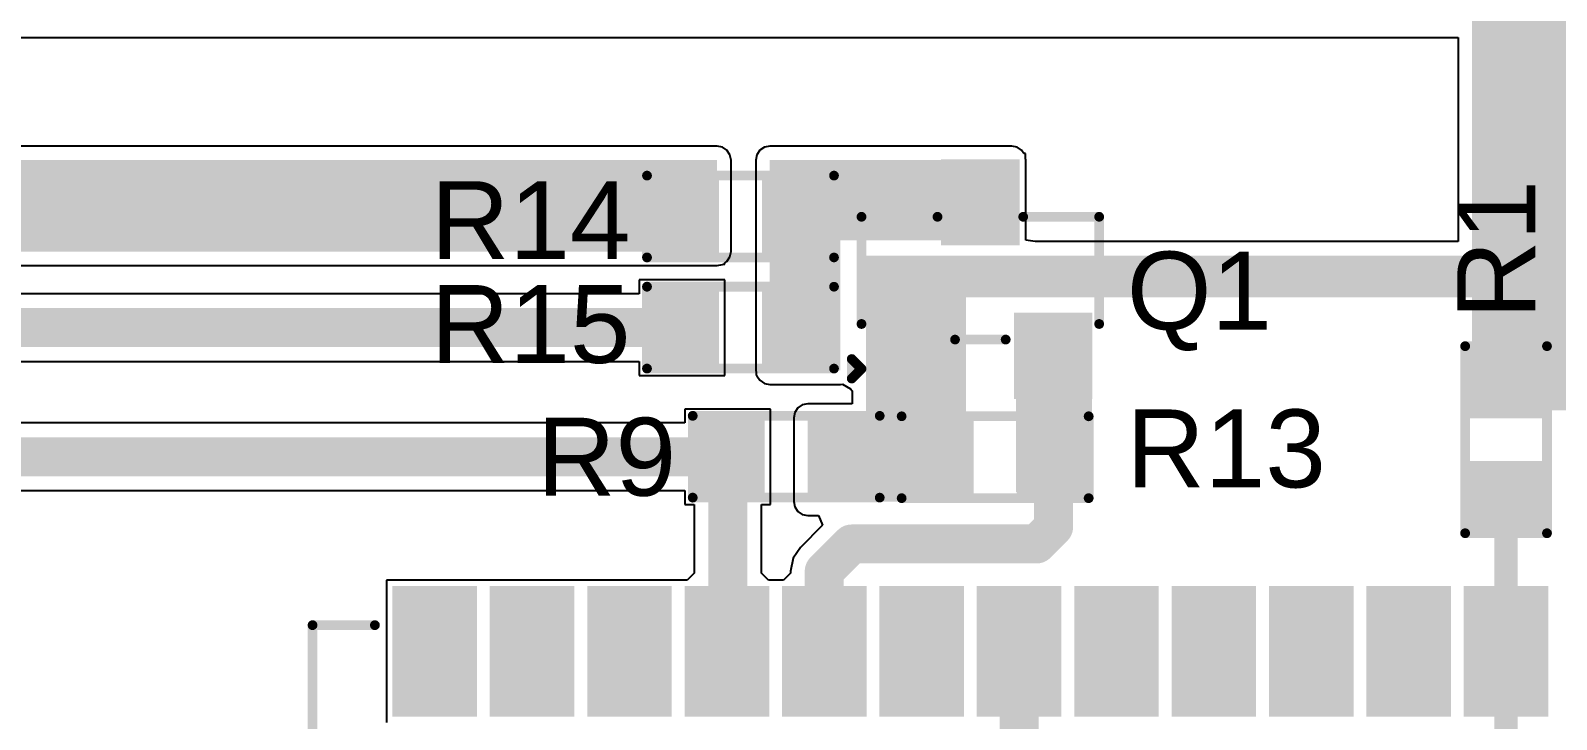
# Model space of a CAD drawing. Header units: inches. Extents: x -5 to 433, y -20 to 71.
# Drawn here: x 55.59 to 75.49, y 47.32 to 56.3 of the extents above; entities that cross this region are included whole.
import ezdxf

# ---------------------------------------------------------------- set-up
doc = ezdxf.new("R2010")
doc.units = ezdxf.units.IN
for name, color, linetype in [('Top Layer', 1, 'Continuous'), ('Top Overlay', 2, 'Continuous'), ('Top Paste', 8, 'Continuous'), ('Top Solder', 216, 'Continuous')]:
    doc.layers.add(name, color=color, linetype=linetype)
doc.styles.add('Arial', font='', dxfattribs={"height": 0.2})
doc.styles.get('Arial').set_extended_font_data('Arial')

msp = doc.modelspace()

# ---------------------------------------------------------------- hatches: boundary and pattern name
at = {"layer": 'Top Layer'}
for points in [[(74.384, 51.346), (76.581, 51.346), (76.581, 58.445), (74.384, 58.445)], [(24.106, 54.61), (24.106, 53.416), (64.541, 53.416), (64.541, 54.61)], [(65.227, 54.61), (65.227, 53.565), (68.384, 53.565), (68.384, 54.61)], [(65.227, 51.867), (66.15, 51.867), (66.15, 54.508), (65.227, 54.508)], [(67.564, 54.517), (68.384, 54.517), (68.384, 53.597), (67.564, 53.597)], [(64.465, 54.318), (64.465, 53.429), (63.703, 53.429), (63.703, 54.318)], [(65.989, 54.318), (65.989, 53.429), (65.227, 53.429), (65.227, 54.318)], [(66.484, 52.819), (74.828, 52.819), (74.828, 53.365), (66.484, 53.365)], [(66.484, 50.159), (67.786, 50.159), (67.786, 53.365), (66.484, 53.365)], [(63.703, 51.981), (63.703, 52.87), (64.465, 52.87), (64.465, 51.981)], [(65.227, 51.981), (65.227, 52.87), (65.989, 52.87), (65.989, 51.981)], [(68.44, 50.285), (69.43, 50.285), (69.43, 52.597), (68.44, 52.597)], [(66.614, 52.517), (67.434, 52.517), (67.434, 51.597), (66.614, 51.597)], [(68.514, 52.517), (69.334, 52.517), (69.334, 51.597), (68.514, 51.597)], [(75.273, 51.346), (74.384, 51.346), (74.384, 52.108), (75.273, 52.108)], [(64.299, 50.298), (64.299, 51.187), (65.061, 51.187), (65.061, 50.298)], [(65.722, 50.159), (67.786, 50.159), (67.786, 51.251), (65.722, 51.251)], [(65.823, 50.298), (65.823, 51.187), (66.585, 51.187), (66.585, 50.298)], [(67.786, 51.181), (67.786, 50.292), (67.024, 50.292), (67.024, 51.181)], [(69.31, 51.181), (69.31, 50.292), (68.548, 50.292), (68.548, 51.181)], [(75.273, 49.822), (74.384, 49.822), (74.384, 50.584), (75.273, 50.584)], [(61.308, 48.959), (61.308, 47.459), (60.408, 47.459), (60.408, 48.959)], [(62.578, 48.959), (62.578, 47.459), (61.678, 47.459), (61.678, 48.959)], [(63.848, 48.959), (63.848, 47.459), (62.948, 47.459), (62.948, 48.959)], [(65.118, 48.959), (65.118, 47.459), (64.218, 47.459), (64.218, 48.959)], [(66.388, 48.959), (66.388, 47.459), (65.488, 47.459), (65.488, 48.959)], [(67.658, 48.959), (67.658, 47.459), (66.758, 47.459), (66.758, 48.959)], [(68.928, 48.959), (68.928, 47.459), (68.028, 47.459), (68.028, 48.959)], [(70.198, 48.959), (70.198, 47.459), (69.298, 47.459), (69.298, 48.959)], [(71.468, 48.959), (71.468, 47.459), (70.568, 47.459), (70.568, 48.959)], [(72.738, 48.959), (72.738, 47.459), (71.838, 47.459), (71.838, 48.959)], [(74.008, 48.959), (74.008, 47.459), (73.108, 47.459), (73.108, 48.959)], [(75.278, 48.959), (75.278, 47.459), (74.378, 47.459), (74.378, 48.959)]]:
    msp.add_hatch(color=1, dxfattribs=at).paths.add_polyline_path(points)
at = {"layer": 'Top Paste'}
for points in [[(67.564, 54.517), (68.384, 54.517), (68.384, 53.597), (67.564, 53.597)], [(64.465, 54.318), (64.465, 53.429), (63.703, 53.429), (63.703, 54.318)], [(65.989, 54.318), (65.989, 53.429), (65.227, 53.429), (65.227, 54.318)], [(63.703, 51.981), (63.703, 52.87), (64.465, 52.87), (64.465, 51.981)], [(65.227, 51.981), (65.227, 52.87), (65.989, 52.87), (65.989, 51.981)], [(66.614, 52.517), (67.434, 52.517), (67.434, 51.597), (66.614, 51.597)], [(68.514, 52.517), (69.334, 52.517), (69.334, 51.597), (68.514, 51.597)], [(75.273, 51.346), (74.384, 51.346), (74.384, 52.108), (75.273, 52.108)], [(64.299, 50.298), (64.299, 51.187), (65.061, 51.187), (65.061, 50.298)], [(65.823, 50.298), (65.823, 51.187), (66.585, 51.187), (66.585, 50.298)], [(67.786, 51.181), (67.786, 50.292), (67.024, 50.292), (67.024, 51.181)], [(69.31, 51.181), (69.31, 50.292), (68.548, 50.292), (68.548, 51.181)], [(75.273, 49.822), (74.384, 49.822), (74.384, 50.584), (75.273, 50.584)], [(61.308, 48.959), (61.308, 47.459), (60.408, 47.459), (60.408, 48.959)], [(62.578, 48.959), (62.578, 47.459), (61.678, 47.459), (61.678, 48.959)], [(63.848, 48.959), (63.848, 47.459), (62.948, 47.459), (62.948, 48.959)], [(65.118, 48.959), (65.118, 47.459), (64.218, 47.459), (64.218, 48.959)], [(66.388, 48.959), (66.388, 47.459), (65.488, 47.459), (65.488, 48.959)], [(67.658, 48.959), (67.658, 47.459), (66.758, 47.459), (66.758, 48.959)], [(68.928, 48.959), (68.928, 47.459), (68.028, 47.459), (68.028, 48.959)], [(70.198, 48.959), (70.198, 47.459), (69.298, 47.459), (69.298, 48.959)], [(71.468, 48.959), (71.468, 47.459), (70.568, 47.459), (70.568, 48.959)], [(72.738, 48.959), (72.738, 47.459), (71.838, 47.459), (71.838, 48.959)], [(74.008, 48.959), (74.008, 47.459), (73.108, 47.459), (73.108, 48.959)], [(75.278, 48.959), (75.278, 47.459), (74.378, 47.459), (74.378, 48.959)]]:
    msp.add_hatch(color=8, dxfattribs=at).paths.add_polyline_path(points)
at = {"layer": 'Top Solder'}
for points in [[(67.462, 54.619), (68.485, 54.619), (68.485, 53.496), (67.462, 53.496)], [(64.567, 54.419), (64.567, 53.327), (63.602, 53.327), (63.602, 54.419)], [(66.091, 54.419), (66.091, 53.327), (65.126, 53.327), (65.126, 54.419)], [(63.602, 51.88), (63.602, 52.972), (64.567, 52.972), (64.567, 51.88)], [(65.126, 51.88), (65.126, 52.972), (66.091, 52.972), (66.091, 51.88)], [(66.512, 52.619), (67.535, 52.619), (67.535, 51.496), (66.512, 51.496)], [(68.412, 52.619), (69.435, 52.619), (69.435, 51.496), (68.412, 51.496)], [(75.374, 51.244), (74.282, 51.244), (74.282, 52.21), (75.374, 52.21)], [(64.198, 50.197), (64.198, 51.289), (65.163, 51.289), (65.163, 50.197)], [(65.722, 50.197), (65.722, 51.289), (66.687, 51.289), (66.687, 50.197)], [(67.887, 51.283), (67.887, 50.19), (66.922, 50.19), (66.922, 51.283)], [(69.411, 51.283), (69.411, 50.19), (68.446, 50.19), (68.446, 51.283)], [(75.374, 49.72), (74.282, 49.72), (74.282, 50.686), (75.374, 50.686)], [(61.41, 49.06), (61.41, 47.357), (60.307, 47.357), (60.307, 49.06)], [(62.68, 49.06), (62.68, 47.357), (61.577, 47.357), (61.577, 49.06)], [(63.95, 49.06), (63.95, 47.357), (62.847, 47.357), (62.847, 49.06)], [(65.22, 49.06), (65.22, 47.357), (64.117, 47.357), (64.117, 49.06)], [(66.49, 49.06), (66.49, 47.357), (65.387, 47.357), (65.387, 49.06)], [(67.76, 49.06), (67.76, 47.357), (66.657, 47.357), (66.657, 49.06)], [(69.03, 49.06), (69.03, 47.357), (67.927, 47.357), (67.927, 49.06)], [(70.3, 49.06), (70.3, 47.357), (69.197, 47.357), (69.197, 49.06)], [(71.57, 49.06), (71.57, 47.357), (70.467, 47.357), (70.467, 49.06)], [(72.84, 49.06), (72.84, 47.357), (71.737, 47.357), (71.737, 49.06)], [(74.11, 49.06), (74.11, 47.357), (73.007, 47.357), (73.007, 49.06)], [(75.38, 49.06), (75.38, 47.357), (74.277, 47.357), (74.277, 49.06)]]:
    msp.add_hatch(color=216, dxfattribs=at).paths.add_polyline_path(points)

# ---------------------------------------------------------------- linework, layer by layer
at = {"layer": 'Top Layer'}
for p, q in [((14.151, 56.207), (74.203, 56.207)), ((74.203, 56.207), (74.203, 53.547)), ((64.541, 54.791), (24.106, 54.791)), ((64.611, 54.777), (64.541, 54.791)), ((64.67, 54.738), (64.611, 54.777)), ((64.709, 54.679), (64.67, 54.738)), ((65.099, 54.738), (65.06, 54.679)), ((65.158, 54.777), (65.099, 54.738)), ((65.227, 54.791), (65.158, 54.777)), ((68.384, 54.791), (65.227, 54.791)), ((68.453, 54.777), (68.384, 54.791)), ((68.512, 54.738), (68.453, 54.777)), ((68.541, 54.695), (68.512, 54.738)), ((64.723, 54.61), (64.709, 54.679)), ((64.723, 53.416), (64.723, 54.61)), ((65.06, 54.679), (65.046, 54.61)), ((65.046, 54.61), (65.046, 54.508)), ((68.561, 54.695), (68.541, 54.695)), ((68.561, 54.628), (68.561, 54.695)), ((68.565, 54.61), (68.561, 54.628)), ((68.565, 53.565), (68.565, 54.61)), ((65.046, 54.508), (65.046, 54.508)), ((65.046, 54.508), (65.046, 51.867)), ((68.688, 53.547), (68.565, 53.565)), ((74.203, 53.547), (68.688, 53.547)), ((64.67, 53.288), (64.709, 53.347)), ((64.709, 53.347), (64.723, 53.416)), ((29.365, 53.235), (64.541, 53.235)), ((64.541, 53.235), (64.611, 53.249)), ((64.611, 53.249), (64.614, 53.251)), ((64.614, 53.251), (64.643, 53.251)), ((64.643, 53.27), (64.67, 53.288)), ((64.643, 53.251), (64.643, 53.27)), ((64.643, 53.048), (63.525, 53.048)), ((63.525, 53.048), (63.525, 52.866)), ((64.643, 51.803), (64.643, 53.048)), ((63.525, 52.866), (41.362, 52.866)), ((41.544, 51.985), (63.525, 51.985)), ((63.525, 51.985), (63.525, 51.803)), ((63.525, 51.803), (64.643, 51.803)), ((65.046, 51.867), (65.049, 51.849)), ((65.049, 51.849), (65.049, 51.803)), ((65.049, 51.803), (65.059, 51.803)), ((65.059, 51.803), (65.06, 51.797)), ((65.06, 51.797), (65.099, 51.739)), ((65.099, 51.739), (65.158, 51.699)), ((65.158, 51.699), (65.227, 51.686)), ((65.227, 51.686), (66.15, 51.686)), ((66.15, 51.686), (66.175, 51.69)), ((66.175, 51.69), (66.282, 51.626)), ((66.282, 51.626), (66.302, 51.602)), ((66.302, 51.602), (66.302, 51.432)), ((65.239, 51.365), (64.122, 51.365)), ((64.122, 51.365), (64.122, 51.183)), ((65.239, 50.121), (65.239, 51.365)), ((65.594, 51.379), (65.554, 51.32)), ((65.652, 51.418), (65.594, 51.379)), ((65.722, 51.432), (65.652, 51.418)), ((66.302, 51.432), (65.722, 51.432)), ((64.122, 51.183), (43.358, 51.183)), ((65.554, 51.32), (65.54, 51.251)), ((65.54, 51.251), (65.54, 50.159)), ((43.54, 50.303), (64.122, 50.303)), ((64.122, 50.303), (64.122, 50.121)), ((65.54, 50.159), (65.554, 50.089)), ((64.122, 50.121), (64.24, 50.121)), ((64.24, 50.121), (64.24, 49.226)), ((65.121, 49.226), (65.121, 50.121)), ((65.121, 50.121), (65.239, 50.121)), ((65.554, 50.089), (65.594, 50.031)), ((65.594, 50.031), (65.652, 49.991)), ((65.652, 49.991), (65.722, 49.977)), ((65.722, 49.977), (65.863, 49.977)), ((65.863, 49.977), (65.916, 49.85)), ((65.916, 49.85), (65.627, 49.562)), ((65.627, 49.562), (65.532, 49.419)), ((65.532, 49.419), (65.498, 49.251)), ((64.24, 49.226), (64.15, 49.136)), ((65.21, 49.136), (65.121, 49.226)), ((65.498, 49.226), (65.408, 49.136)), ((65.498, 49.251), (65.498, 49.226)), ((61.374, 49.136), (60.231, 49.136)), ((60.231, 49.136), (60.231, 47.281)), ((61.501, 49.136), (61.374, 49.136)), ((61.613, 49.136), (61.501, 49.136)), ((62.644, 49.136), (61.613, 49.136)), ((62.771, 49.136), (62.644, 49.136)), ((62.883, 49.136), (62.771, 49.136)), ((63.914, 49.136), (62.883, 49.136)), ((64.041, 49.136), (63.914, 49.136)), ((64.15, 49.136), (64.041, 49.136)), ((65.311, 49.136), (65.21, 49.136)), ((65.408, 49.136), (65.311, 49.136))]:
    msp.add_line(p, q, dxfattribs=at)
for points in [[(41.362, 52.426, 0.508, 0.508, 0), (64.084, 52.426, 0.508, 0.508, 0)], [(43.358, 50.743, 0.508, 0.508, 0), (64.68, 50.743, 0.508, 0.508, 0)], [(64.68, 48.221, 0.508, 0.508, 0), (64.68, 50.743, 0.508, 0.508, 0)], [(68.929, 49.828, 0.508, 0.508, 0), (68.929, 50.736, 0.508, 0.508, 0)], [(74.828, 48.209, 0.305, 0.305, 0), (74.828, 50.203, 0.305, 0.305, 0)], [(68.707, 49.606, 0.508, 0.508, 0), (68.929, 49.828, 0.508, 0.508, 0)], [(65.938, 49.251, 0.508, 0.508, 0), (66.294, 49.606, 0.508, 0.508, 0)], [(66.294, 49.606, 0.508, 0.508, 0), (68.707, 49.606, 0.508, 0.508, 0)], [(65.938, 48.209, 0.508, 0.508, 0), (65.938, 49.251, 0.508, 0.508, 0)], [(64.668, 48.209, 0.508, 0.508, 0), (64.68, 48.221, 0.508, 0.508, 0)], [(68.478, 46.939, 0.508, 0.508, 0), (68.478, 48.209, 0.508, 0.508, 0)], [(74.828, 47.062, 0.305, 0.305, 0), (74.828, 48.209, 0.305, 0.305, 0)]]:
    msp.add_lwpolyline(points, format="xyseb", dxfattribs=at)
for points in [[(63.957, 52.426, 0.254, 0.254, 1), (64.211, 52.426, 0.254, 0.254, 1)], [(64.553, 50.743, 0.254, 0.254, 1), (64.807, 50.743, 0.254, 0.254, 1)], [(64.553, 50.743, 0.254, 0.254, 1), (64.807, 50.743, 0.254, 0.254, 1)], [(68.802, 50.736, 0.254, 0.254, 1), (69.056, 50.736, 0.254, 0.254, 1)], [(74.752, 50.203, 0.152, 0.152, 1), (74.905, 50.203, 0.152, 0.152, 1)], [(68.802, 49.828, 0.254, 0.254, 1), (69.056, 49.828, 0.254, 0.254, 1)], [(68.802, 49.828, 0.254, 0.254, 1), (69.056, 49.828, 0.254, 0.254, 1)], [(66.167, 49.606, 0.254, 0.254, 1), (66.421, 49.606, 0.254, 0.254, 1)], [(66.167, 49.606, 0.254, 0.254, 1), (66.421, 49.606, 0.254, 0.254, 1)], [(68.58, 49.606, 0.254, 0.254, 1), (68.834, 49.606, 0.254, 0.254, 1)], [(68.58, 49.606, 0.254, 0.254, 1), (68.834, 49.606, 0.254, 0.254, 1)], [(65.811, 49.251, 0.254, 0.254, 1), (66.065, 49.251, 0.254, 0.254, 1)], [(65.811, 49.251, 0.254, 0.254, 1), (66.065, 49.251, 0.254, 0.254, 1)], [(64.541, 48.209, 0.254, 0.254, 1), (64.795, 48.209, 0.254, 0.254, 1)], [(64.553, 48.221, 0.254, 0.254, 1), (64.807, 48.221, 0.254, 0.254, 1)], [(64.553, 48.221, 0.254, 0.254, 1), (64.807, 48.221, 0.254, 0.254, 1)], [(65.811, 48.209, 0.254, 0.254, 1), (66.065, 48.209, 0.254, 0.254, 1)], [(68.351, 48.209, 0.254, 0.254, 1), (68.605, 48.209, 0.254, 0.254, 1)], [(74.752, 48.209, 0.152, 0.152, 1), (74.905, 48.209, 0.152, 0.152, 1)], [(74.752, 48.209, 0.152, 0.152, 1), (74.905, 48.209, 0.152, 0.152, 1)]]:
    msp.add_lwpolyline(points, format="xyseb", close=True, dxfattribs=at)
at = {"layer": 'Top Overlay'}
for points in [[(63.595, 54.407, 0.0635, 0.0635, 1), (63.659, 54.407, 0.0635, 0.0635, 1)], [(63.595, 54.407, 0.0635, 0.0635, 1), (63.659, 54.407, 0.0635, 0.0635, 1)], [(66.034, 54.407, 0.0635, 0.0635, 1), (66.097, 54.407, 0.0635, 0.0635, 1)], [(66.034, 54.407, 0.0635, 0.0635, 1), (66.097, 54.407, 0.0635, 0.0635, 1)], [(66.392, 53.87, 0.0635, 0.0635, 1), (66.456, 53.87, 0.0635, 0.0635, 1)], [(66.392, 53.87, 0.0635, 0.0635, 1), (66.456, 53.87, 0.0635, 0.0635, 1)], [(67.383, 53.87, 0.0635, 0.0635, 1), (67.447, 53.87, 0.0635, 0.0635, 1)], [(68.501, 53.87, 0.0635, 0.0635, 1), (68.564, 53.87, 0.0635, 0.0635, 1)], [(69.491, 53.87, 0.0635, 0.0635, 1), (69.555, 53.87, 0.0635, 0.0635, 1)], [(69.491, 53.87, 0.0635, 0.0635, 1), (69.555, 53.87, 0.0635, 0.0635, 1)], [(63.595, 53.34, 0.0635, 0.0635, 1), (63.659, 53.34, 0.0635, 0.0635, 1)], [(63.595, 53.34, 0.0635, 0.0635, 1), (63.659, 53.34, 0.0635, 0.0635, 1)], [(66.034, 53.34, 0.0635, 0.0635, 1), (66.097, 53.34, 0.0635, 0.0635, 1)], [(66.034, 53.34, 0.0635, 0.0635, 1), (66.097, 53.34, 0.0635, 0.0635, 1)], [(63.595, 52.959, 0.0635, 0.0635, 1), (63.659, 52.959, 0.0635, 0.0635, 1)], [(63.595, 52.959, 0.0635, 0.0635, 1), (63.659, 52.959, 0.0635, 0.0635, 1)], [(66.034, 52.959, 0.0635, 0.0635, 1), (66.097, 52.959, 0.0635, 0.0635, 1)], [(66.034, 52.959, 0.0635, 0.0635, 1), (66.097, 52.959, 0.0635, 0.0635, 1)], [(66.392, 52.473, 0.0635, 0.0635, 1), (66.456, 52.473, 0.0635, 0.0635, 1)], [(69.491, 52.473, 0.0635, 0.0635, 1), (69.555, 52.473, 0.0635, 0.0635, 1)], [(67.612, 52.27, 0.0635, 0.0635, 1), (67.675, 52.27, 0.0635, 0.0635, 1)], [(68.272, 52.27, 0.0635, 0.0635, 1), (68.336, 52.27, 0.0635, 0.0635, 1)], [(74.263, 52.184, 0.0635, 0.0635, 1), (74.327, 52.184, 0.0635, 0.0635, 1)], [(74.263, 52.184, 0.0635, 0.0635, 1), (74.327, 52.184, 0.0635, 0.0635, 1)], [(75.33, 52.184, 0.0635, 0.0635, 1), (75.394, 52.184, 0.0635, 0.0635, 1)], [(75.33, 52.184, 0.0635, 0.0635, 1), (75.394, 52.184, 0.0635, 0.0635, 1)], [(63.595, 51.892, 0.0635, 0.0635, 1), (63.659, 51.892, 0.0635, 0.0635, 1)], [(63.595, 51.892, 0.0635, 0.0635, 1), (63.659, 51.892, 0.0635, 0.0635, 1)], [(66.034, 51.892, 0.0635, 0.0635, 1), (66.097, 51.892, 0.0635, 0.0635, 1)], [(66.034, 51.892, 0.0635, 0.0635, 1), (66.097, 51.892, 0.0635, 0.0635, 1)], [(66.265, 52.016, 0.0635, 0.0635, 1), (66.329, 52.016, 0.0635, 0.0635, 1)], [(66.265, 52.016, 0.0635, 0.0635, 1), (66.329, 52.016, 0.0635, 0.0635, 1)], [(66.392, 51.889, 0.0635, 0.0635, 1), (66.456, 51.889, 0.0635, 0.0635, 1)], [(66.392, 51.889, 0.0635, 0.0635, 1), (66.456, 51.889, 0.0635, 0.0635, 1)], [(66.265, 51.762, 0.0635, 0.0635, 1), (66.329, 51.762, 0.0635, 0.0635, 1)], [(66.265, 51.762, 0.0635, 0.0635, 1), (66.329, 51.762, 0.0635, 0.0635, 1)], [(64.191, 51.276, 0.0635, 0.0635, 1), (64.255, 51.276, 0.0635, 0.0635, 1)], [(64.191, 51.276, 0.0635, 0.0635, 1), (64.255, 51.276, 0.0635, 0.0635, 1)], [(66.63, 51.276, 0.0635, 0.0635, 1), (66.693, 51.276, 0.0635, 0.0635, 1)], [(66.63, 51.276, 0.0635, 0.0635, 1), (66.693, 51.276, 0.0635, 0.0635, 1)], [(66.916, 51.27, 0.0635, 0.0635, 1), (66.979, 51.27, 0.0635, 0.0635, 1)], [(66.916, 51.27, 0.0635, 0.0635, 1), (66.979, 51.27, 0.0635, 0.0635, 1)], [(69.354, 51.27, 0.0635, 0.0635, 1), (69.418, 51.27, 0.0635, 0.0635, 1)], [(69.354, 51.27, 0.0635, 0.0635, 1), (69.418, 51.27, 0.0635, 0.0635, 1)], [(64.191, 50.21, 0.0635, 0.0635, 1), (64.255, 50.21, 0.0635, 0.0635, 1)], [(64.191, 50.21, 0.0635, 0.0635, 1), (64.255, 50.21, 0.0635, 0.0635, 1)], [(66.63, 50.21, 0.0635, 0.0635, 1), (66.693, 50.21, 0.0635, 0.0635, 1)], [(66.63, 50.21, 0.0635, 0.0635, 1), (66.693, 50.21, 0.0635, 0.0635, 1)], [(66.916, 50.203, 0.0635, 0.0635, 1), (66.979, 50.203, 0.0635, 0.0635, 1)], [(66.916, 50.203, 0.0635, 0.0635, 1), (66.979, 50.203, 0.0635, 0.0635, 1)], [(69.354, 50.203, 0.0635, 0.0635, 1), (69.418, 50.203, 0.0635, 0.0635, 1)], [(69.354, 50.203, 0.0635, 0.0635, 1), (69.418, 50.203, 0.0635, 0.0635, 1)], [(74.263, 49.746, 0.0635, 0.0635, 1), (74.327, 49.746, 0.0635, 0.0635, 1)], [(74.263, 49.746, 0.0635, 0.0635, 1), (74.327, 49.746, 0.0635, 0.0635, 1)], [(75.33, 49.746, 0.0635, 0.0635, 1), (75.394, 49.746, 0.0635, 0.0635, 1)], [(75.33, 49.746, 0.0635, 0.0635, 1), (75.394, 49.746, 0.0635, 0.0635, 1)], [(59.234, 48.548, 0.0635, 0.0635, 1), (59.298, 48.548, 0.0635, 0.0635, 1)], [(59.234, 48.548, 0.0635, 0.0635, 1), (59.298, 48.548, 0.0635, 0.0635, 1)], [(60.047, 48.548, 0.0635, 0.0635, 1), (60.111, 48.548, 0.0635, 0.0635, 1)]]:
    msp.add_lwpolyline(points, format="xyseb", close=True, dxfattribs=at)
for points in [[(63.627, 54.407, 0.127, 0.127, 0), (66.065, 54.407, 0.127, 0.127, 0)], [(63.627, 53.34, 0.127, 0.127, 0), (63.627, 54.407, 0.127, 0.127, 0)], [(66.065, 53.34, 0.127, 0.127, 0), (66.065, 54.407, 0.127, 0.127, 0)], [(66.424, 53.87, 0.127, 0.127, 0), (67.415, 53.87, 0.127, 0.127, 0)], [(66.424, 52.473, 0.127, 0.127, 0), (66.424, 53.87, 0.127, 0.127, 0)], [(68.532, 53.87, 0.127, 0.127, 0), (69.523, 53.87, 0.127, 0.127, 0)], [(69.523, 52.473, 0.127, 0.127, 0), (69.523, 53.87, 0.127, 0.127, 0)], [(63.627, 53.34, 0.127, 0.127, 0), (66.065, 53.34, 0.127, 0.127, 0)], [(63.627, 51.892, 0.127, 0.127, 0), (63.627, 52.959, 0.127, 0.127, 0)], [(63.627, 52.959, 0.127, 0.127, 0), (66.065, 52.959, 0.127, 0.127, 0)], [(66.065, 51.892, 0.127, 0.127, 0), (66.065, 52.959, 0.127, 0.127, 0)], [(67.643, 52.27, 0.127, 0.127, 0), (68.304, 52.27, 0.127, 0.127, 0)], [(74.295, 52.184, 0.127, 0.127, 0), (75.362, 52.184, 0.127, 0.127, 0)], [(74.295, 49.746, 0.127, 0.127, 0), (74.295, 52.184, 0.127, 0.127, 0)], [(75.362, 49.746, 0.127, 0.127, 0), (75.362, 52.184, 0.127, 0.127, 0)], [(63.627, 51.892, 0.127, 0.127, 0), (66.065, 51.892, 0.127, 0.127, 0)], [(66.297, 51.762, 0.127, 0.127, 0), (66.297, 52.016, 0.127, 0.127, 0)], [(66.297, 52.016, 0.127, 0.127, 0), (66.424, 51.889, 0.127, 0.127, 0)], [(66.297, 51.762, 0.127, 0.127, 0), (66.424, 51.889, 0.127, 0.127, 0)], [(64.223, 51.276, 0.127, 0.127, 0), (66.662, 51.276, 0.127, 0.127, 0)], [(64.223, 50.21, 0.127, 0.127, 0), (64.223, 51.276, 0.127, 0.127, 0)], [(66.662, 50.21, 0.127, 0.127, 0), (66.662, 51.276, 0.127, 0.127, 0)], [(66.947, 51.27, 0.127, 0.127, 0), (69.386, 51.27, 0.127, 0.127, 0)], [(66.947, 50.203, 0.127, 0.127, 0), (66.947, 51.27, 0.127, 0.127, 0)], [(69.386, 50.203, 0.127, 0.127, 0), (69.386, 51.27, 0.127, 0.127, 0)], [(64.223, 50.21, 0.127, 0.127, 0), (66.662, 50.21, 0.127, 0.127, 0)], [(66.947, 50.203, 0.127, 0.127, 0), (69.386, 50.203, 0.127, 0.127, 0)], [(74.295, 49.746, 0.127, 0.127, 0), (75.362, 49.746, 0.127, 0.127, 0)], [(59.266, 46.059, 0.127, 0.127, 0), (59.266, 48.548, 0.127, 0.127, 0)], [(59.266, 48.548, 0.127, 0.127, 0), (60.079, 48.548, 0.127, 0.127, 0)]]:
    msp.add_lwpolyline(points, format="xyseb", dxfattribs=at)

# ---------------------------------------------------------------- texts
at = {"layer": 'Top Overlay', "style": 'Arial'}
for s, p in [('R14', (60.808, 53.318)), ('Q1', (69.884, 52.4)), ('R15', (60.808, 51.965)), ('R13', (69.876, 50.343)), ('R9', (62.192, 50.235))]:
    msp.add_text(s, height=1.016, dxfattribs=at).set_placement(p)
msp.add_text('R1', height=1.016, rotation=90, dxfattribs=at).set_placement((75.209, 52.536))

doc.saveas('drawing.dxf')
